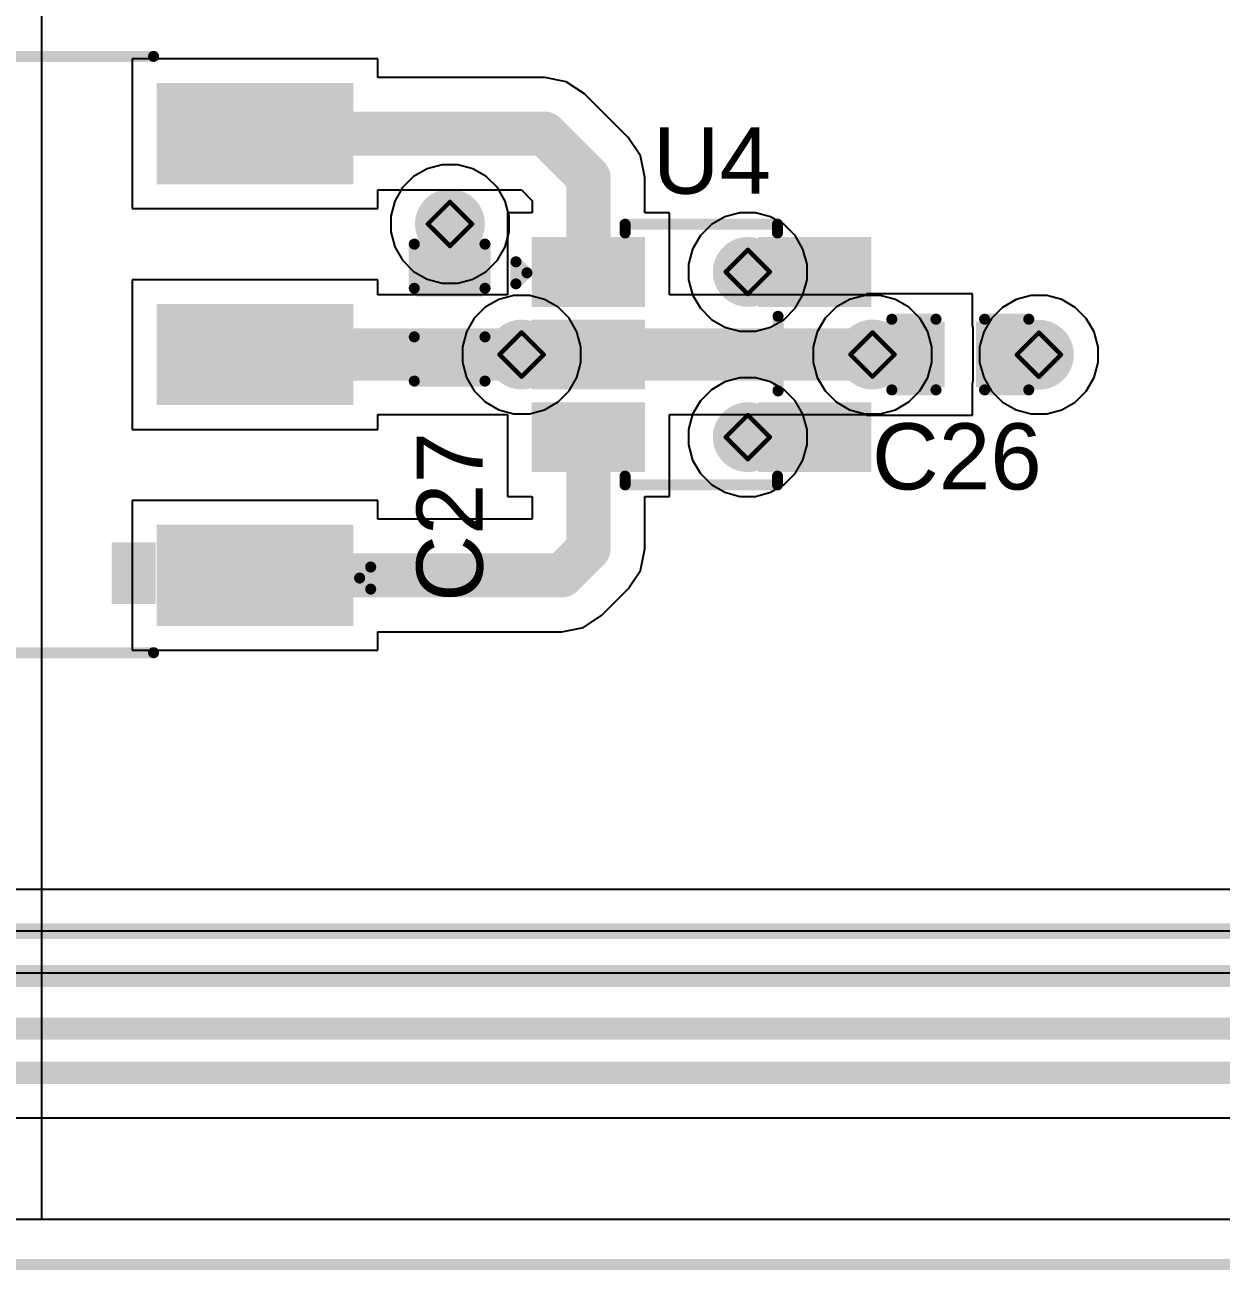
# Model space of a CAD drawing. Header units: inches. Extents: x -17.5 to 14.7, y -6.2 to 5.9.
# Drawn here: x 0.749 to 1.29, y -0.183 to 0.38 of the extents above; entities that cross this region are included whole.
import ezdxf

# ---------------------------------------------------------------- set-up
doc = ezdxf.new("R2010")
doc.units = ezdxf.units.IN
doc.header["$MEASUREMENT"] = 0
for name, color, linetype in [('Board Outline', 216, 'Continuous'), ('Bottom Layer', 5, 'Continuous'), ('Bottom Solder', 6, 'Continuous'), ('Drill Drawing', 1, 'Continuous'), ('Ground Layer', 76, 'Continuous'), ('Power Layer', 16, 'Continuous'), ('Top Layer', 1, 'Continuous'), ('Top Overlay', 2, 'Continuous'), ('Top Paste', 8, 'Continuous'), ('Top Solder', 216, 'Continuous'), ('Via Holes', 16, 'Continuous')]:
    doc.layers.add(name, color=color, linetype=linetype)
doc.styles.add('Arial', font='', dxfattribs={"height": 0.2})
doc.styles.get('Arial').set_extended_font_data('Arial')

# ---------------------------------------------------------------- blocks, each defined once
blk = doc.blocks.new('SOT_23_5_79')
at = {"layer": 'Top Layer'}
for points in [[(-0.07283465, 0.0492126), (-0.02952755, 0.0492126), (-0.02952755, 0.0255906), (-0.07283465, 0.0255906)], [(0.02952755, 0.0492126), (0.07283465, 0.0492126), (0.07283465, 0.0255906), (0.02952755, 0.0255906)], [(-0.07283465, 0.011811), (-0.02952755, 0.011811), (-0.02952755, -0.011811), (-0.07283465, -0.011811)], [(-0.07283465, -0.0255906), (-0.02952755, -0.0255906), (-0.02952755, -0.0492126), (-0.07283465, -0.0492126)], [(0.02952755, -0.0255906), (0.07283465, -0.0255906), (0.07283465, -0.0492126), (0.02952755, -0.0492126)]]:
    blk.add_hatch(color=1, dxfattribs=at).paths.add_polyline_path(points)
at = {"layer": 'Top Paste'}
for points in [[(-0.07283465, 0.0492126), (-0.02952755, 0.0492126), (-0.02952755, 0.0255906), (-0.07283465, 0.0255906)], [(0.02952755, 0.0492126), (0.07283465, 0.0492126), (0.07283465, 0.0255906), (0.02952755, 0.0255906)], [(-0.07283465, 0.011811), (-0.02952755, 0.011811), (-0.02952755, -0.011811), (-0.07283465, -0.011811)], [(-0.07283465, -0.0255906), (-0.02952755, -0.0255906), (-0.02952755, -0.0492126), (-0.07283465, -0.0492126)], [(0.02952755, -0.0255906), (0.07283465, -0.0255906), (0.07283465, -0.0492126), (0.02952755, -0.0492126)]]:
    blk.add_hatch(color=8, dxfattribs=at).paths.add_polyline_path(points)
at = {"layer": 'Top Solder'}
for points in [[(-0.07683465, 0.0532126), (-0.02552755, 0.0532126), (-0.02552755, 0.0215906), (-0.07683465, 0.0215906)], [(0.02552755, 0.0532126), (0.07683465, 0.0532126), (0.07683465, 0.0215906), (0.02552755, 0.0215906)], [(-0.07683465, 0.015811), (-0.02552755, 0.015811), (-0.02552755, -0.015811), (-0.07683465, -0.015811)], [(-0.07683465, -0.0215906), (-0.02552755, -0.0215906), (-0.02552755, -0.0532126), (-0.07683465, -0.0532126)], [(0.02552755, -0.0215906), (0.07683465, -0.0215906), (0.07683465, -0.0532126), (0.02552755, -0.0532126)]]:
    blk.add_hatch(color=216, dxfattribs=at).paths.add_polyline_path(points)
at = {"layer": 'Top Overlay'}
for points in [[(-0.0346064, 0.059, 0.005, 0.005, 0), (0.0343936, 0.059, 0.005, 0.005, 0)], [(-0.0346064, 0.055063, 0.005, 0.005, 0), (-0.0346064, 0.059, 0.005, 0.005, 0)], [(0.0343936, 0.055063, 0.005, 0.005, 0), (0.0343936, 0.059, 0.005, 0.005, 0)], [(-0.084, 0.042, 0.005, 0.005, 0), (-0.079, 0.037, 0.005, 0.005, 0)], [(-0.084, 0.032, 0.005, 0.005, 0), (-0.084, 0.042, 0.005, 0.005, 0)], [(-0.084, 0.032, 0.005, 0.005, 0), (-0.079, 0.037, 0.005, 0.005, 0)], [(0.0346457, -0.0164567, 0.005, 0.005, 0), (0.0346457, 0.0173228, 0.005, 0.005, 0)], [(-0.0346064, -0.059, 0.005, 0.005, 0), (-0.0346064, -0.055063, 0.005, 0.005, 0)], [(0.0343936, -0.059, 0.005, 0.005, 0), (0.0343936, -0.055063, 0.005, 0.005, 0)], [(-0.0346064, -0.059, 0.005, 0.005, 0), (0.0343936, -0.059, 0.005, 0.005, 0)]]:
    blk.add_lwpolyline(points, format="xyseb", dxfattribs=at)
for points in [[(-0.0358564, 0.059, 0.0025, 0.0025, 1), (-0.0333564, 0.059, 0.0025, 0.0025, 1)], [(-0.0358564, 0.059, 0.0025, 0.0025, 1), (-0.0333564, 0.059, 0.0025, 0.0025, 1)], [(-0.0358564, 0.055063, 0.0025, 0.0025, 1), (-0.0333564, 0.055063, 0.0025, 0.0025, 1)], [(0.0331436, 0.059, 0.0025, 0.0025, 1), (0.0356436, 0.059, 0.0025, 0.0025, 1)], [(0.0331436, 0.059, 0.0025, 0.0025, 1), (0.0356436, 0.059, 0.0025, 0.0025, 1)], [(0.0331436, 0.055063, 0.0025, 0.0025, 1), (0.0356436, 0.055063, 0.0025, 0.0025, 1)], [(-0.08525, 0.042, 0.0025, 0.0025, 1), (-0.08275, 0.042, 0.0025, 0.0025, 1)], [(-0.08525, 0.042, 0.0025, 0.0025, 1), (-0.08275, 0.042, 0.0025, 0.0025, 1)], [(-0.08025, 0.037, 0.0025, 0.0025, 1), (-0.07775, 0.037, 0.0025, 0.0025, 1)], [(-0.08025, 0.037, 0.0025, 0.0025, 1), (-0.07775, 0.037, 0.0025, 0.0025, 1)], [(-0.08525, 0.032, 0.0025, 0.0025, 1), (-0.08275, 0.032, 0.0025, 0.0025, 1)], [(-0.08525, 0.032, 0.0025, 0.0025, 1), (-0.08275, 0.032, 0.0025, 0.0025, 1)], [(0.0333957, 0.0173228, 0.0025, 0.0025, 1), (0.0358957, 0.0173228, 0.0025, 0.0025, 1)], [(0.0333957, -0.0164567, 0.0025, 0.0025, 1), (0.0358957, -0.0164567, 0.0025, 0.0025, 1)], [(-0.0358564, -0.055063, 0.0025, 0.0025, 1), (-0.0333564, -0.055063, 0.0025, 0.0025, 1)], [(0.0331436, -0.055063, 0.0025, 0.0025, 1), (0.0356436, -0.055063, 0.0025, 0.0025, 1)], [(-0.0358564, -0.059, 0.0025, 0.0025, 1), (-0.0333564, -0.059, 0.0025, 0.0025, 1)], [(-0.0358564, -0.059, 0.0025, 0.0025, 1), (-0.0333564, -0.059, 0.0025, 0.0025, 1)], [(0.0331436, -0.059, 0.0025, 0.0025, 1), (0.0356436, -0.059, 0.0025, 0.0025, 1)], [(0.0331436, -0.059, 0.0025, 0.0025, 1), (0.0356436, -0.059, 0.0025, 0.0025, 1)]]:
    blk.add_lwpolyline(points, format="xyseb", close=True, dxfattribs=at)
blk = doc.blocks.new('760390015_83')
at = {"layer": 'Top Layer'}
for points in [[(-0.2204724, 0.08110235), (-0.2204724, 0.11889765), (-0.13937, 0.11889765), (-0.13937, 0.08110235)], [(0.1393701, 0.08110235), (0.1393701, 0.11889765), (0.2204725, 0.11889765), (0.2204725, 0.08110235)], [(-0.2204724, -0.01889765), (-0.2204724, 0.01889765), (-0.13937, 0.01889765), (-0.13937, -0.01889765)], [(0.1393701, -0.01889765), (0.1393701, 0.01889765), (0.2204725, 0.01889765), (0.2204725, -0.01889765)], [(-0.2204724, -0.11889765), (-0.2204724, -0.08110235), (-0.13937, -0.08110235), (-0.13937, -0.11889765)], [(0.1393701, -0.11889765), (0.1393701, -0.08110235), (0.2204725, -0.08110235), (0.2204725, -0.11889765)]]:
    blk.add_hatch(color=1, dxfattribs=at).paths.add_polyline_path(points)
at = {"layer": 'Top Overlay'}
blk.add_hatch(color=2, dxfattribs=at).paths.add_polyline_path([(-0.1350002, 0.085), (-0.1150002, 0.085), (-0.1150002, 0.113), (-0.1350002, 0.113)])
at = {"layer": 'Top Paste'}
for points in [[(-0.2204724, 0.08110235), (-0.2204724, 0.11889765), (-0.13937, 0.11889765), (-0.13937, 0.08110235)], [(0.1393701, 0.08110235), (0.1393701, 0.11889765), (0.2204725, 0.11889765), (0.2204725, 0.08110235)], [(-0.2204724, -0.01889765), (-0.2204724, 0.01889765), (-0.13937, 0.01889765), (-0.13937, -0.01889765)], [(0.1393701, -0.01889765), (0.1393701, 0.01889765), (0.2204725, 0.01889765), (0.2204725, -0.01889765)], [(-0.2204724, -0.11889765), (-0.2204724, -0.08110235), (-0.13937, -0.08110235), (-0.13937, -0.11889765)], [(0.1393701, -0.11889765), (0.1393701, -0.08110235), (0.2204725, -0.08110235), (0.2204725, -0.11889765)]]:
    blk.add_hatch(color=8, dxfattribs=at).paths.add_polyline_path(points)
at = {"layer": 'Top Solder'}
for points in [[(-0.2244724, 0.07710235), (-0.2244724, 0.12289765), (-0.13537, 0.12289765), (-0.13537, 0.07710235)], [(0.1353701, 0.07710235), (0.1353701, 0.12289765), (0.2244725, 0.12289765), (0.2244725, 0.07710235)], [(-0.2244724, -0.02289765), (-0.2244724, 0.02289765), (-0.13537, 0.02289765), (-0.13537, -0.02289765)], [(0.1353701, -0.02289765), (0.1353701, 0.02289765), (0.2244725, 0.02289765), (0.2244725, -0.02289765)], [(-0.2244724, -0.12289765), (-0.2244724, -0.07710235), (-0.13537, -0.07710235), (-0.13537, -0.12289765)], [(0.1353701, -0.12289765), (0.1353701, -0.07710235), (0.2244725, -0.07710235), (0.2244725, -0.12289765)]]:
    blk.add_hatch(color=216, dxfattribs=at).paths.add_polyline_path(points)
at = {"layer": 'Top Overlay'}
for points in [[(0.136, 0.135, 0.005, 0.005, 0), (-0.134, 0.135, 0.005, 0.005, 0)], [(-0.2322592, 0.1062032, 0.005, 0.005, 0), (-0.2322592, 0.0962032, 0.005, 0.005, 0)], [(-0.2272592, 0.1012032, 0.005, 0.005, 0), (-0.2322592, 0.1062032, 0.005, 0.005, 0)], [(-0.2272592, 0.1012032, 0.005, 0.005, 0), (-0.2322592, 0.0962032, 0.005, 0.005, 0)], [(0.136, -0.135, 0.005, 0.005, 0), (-0.134, -0.135, 0.005, 0.005, 0)]]:
    blk.add_lwpolyline(points, format="xyseb", dxfattribs=at)
for points in [[(-0.13525, 0.135, 0.0025, 0.0025, 1), (-0.13275, 0.135, 0.0025, 0.0025, 1)], [(0.13475, 0.135, 0.0025, 0.0025, 1), (0.13725, 0.135, 0.0025, 0.0025, 1)], [(-0.2335092, 0.1062032, 0.0025, 0.0025, 1), (-0.2310092, 0.1062032, 0.0025, 0.0025, 1)], [(-0.2335092, 0.1062032, 0.0025, 0.0025, 1), (-0.2310092, 0.1062032, 0.0025, 0.0025, 1)], [(-0.2285092, 0.1012032, 0.0025, 0.0025, 1), (-0.2260092, 0.1012032, 0.0025, 0.0025, 1)], [(-0.2285092, 0.1012032, 0.0025, 0.0025, 1), (-0.2260092, 0.1012032, 0.0025, 0.0025, 1)], [(-0.2335092, 0.0962032, 0.0025, 0.0025, 1), (-0.2310092, 0.0962032, 0.0025, 0.0025, 1)], [(-0.2335092, 0.0962032, 0.0025, 0.0025, 1), (-0.2310092, 0.0962032, 0.0025, 0.0025, 1)], [(-0.13525, -0.135, 0.0025, 0.0025, 1), (-0.13275, -0.135, 0.0025, 0.0025, 1)], [(0.13475, -0.135, 0.0025, 0.0025, 1), (0.13725, -0.135, 0.0025, 0.0025, 1)]]:
    blk.add_lwpolyline(points, format="xyseb", close=True, dxfattribs=at)
blk = doc.blocks.new('C___0402_192')
at = {"layer": 'Top Layer'}
for points in [[(-0.0275, -0.0125), (-0.0275, 0.0125), (-0.009500000000000003, 0.0125), (-0.009499999999999996, -0.0125)], [(0.009500000000000003, -0.0125), (0.009499999999999996, 0.0125), (0.0275, 0.0125), (0.0275, -0.0125)]]:
    blk.add_hatch(color=1, dxfattribs=at).paths.add_polyline_path(points)
at = {"layer": 'Top Paste'}
for points in [[(-0.0275, -0.0125), (-0.0275, 0.0125), (-0.009500000000000003, 0.0125), (-0.009499999999999996, -0.0125)], [(0.009500000000000003, -0.0125), (0.009499999999999996, 0.0125), (0.0275, 0.0125), (0.0275, -0.0125)]]:
    blk.add_hatch(color=8, dxfattribs=at).paths.add_polyline_path(points)
at = {"layer": 'Top Solder'}
for points in [[(-0.0298622, -0.0148622), (-0.0298622, 0.0148622), (-0.007137800000000003, 0.0148622), (-0.007137799999999997, -0.0148622)], [(0.007137800000000003, -0.0148622), (0.007137799999999997, 0.0148622), (0.0298622, 0.0148622), (0.0298622, -0.0148622)]]:
    blk.add_hatch(color=216, dxfattribs=at).paths.add_polyline_path(points)
at = {"layer": 'Top Overlay'}
for points in [[(-0.011, 0.016, 0.005, 0.005, 0), (-0.031, 0.016, 0.005, 0.005, 0)], [(-0.031, -0.016, 0.005, 0.005, 0), (-0.031, 0.016, 0.005, 0.005, 0)], [(0.031, 0.016, 0.005, 0.005, 0), (0.011, 0.016, 0.005, 0.005, 0)], [(0.031, -0.016, 0.005, 0.005, 0), (0.031, 0.016, 0.005, 0.005, 0)], [(-0.011, -0.016, 0.005, 0.005, 0), (-0.031, -0.016, 0.005, 0.005, 0)], [(0.031, -0.016, 0.005, 0.005, 0), (0.011, -0.016, 0.005, 0.005, 0)]]:
    blk.add_lwpolyline(points, format="xyseb", dxfattribs=at)
for points in [[(-0.03225, 0.016, 0.0025, 0.0025, 1), (-0.02975, 0.016, 0.0025, 0.0025, 1)], [(-0.03225, 0.016, 0.0025, 0.0025, 1), (-0.02975, 0.016, 0.0025, 0.0025, 1)], [(-0.01225, 0.016, 0.0025, 0.0025, 1), (-0.00975, 0.016, 0.0025, 0.0025, 1)], [(0.00975, 0.016, 0.0025, 0.0025, 1), (0.01225, 0.016, 0.0025, 0.0025, 1)], [(0.02975, 0.016, 0.0025, 0.0025, 1), (0.03225, 0.016, 0.0025, 0.0025, 1)], [(0.02975, 0.016, 0.0025, 0.0025, 1), (0.03225, 0.016, 0.0025, 0.0025, 1)], [(-0.03225, -0.016, 0.0025, 0.0025, 1), (-0.02975, -0.016, 0.0025, 0.0025, 1)], [(-0.03225, -0.016, 0.0025, 0.0025, 1), (-0.02975, -0.016, 0.0025, 0.0025, 1)], [(-0.01225, -0.016, 0.0025, 0.0025, 1), (-0.00975, -0.016, 0.0025, 0.0025, 1)], [(0.00975, -0.016, 0.0025, 0.0025, 1), (0.01225, -0.016, 0.0025, 0.0025, 1)], [(0.02975, -0.016, 0.0025, 0.0025, 1), (0.03225, -0.016, 0.0025, 0.0025, 1)], [(0.02975, -0.016, 0.0025, 0.0025, 1), (0.03225, -0.016, 0.0025, 0.0025, 1)]]:
    blk.add_lwpolyline(points, format="xyseb", close=True, dxfattribs=at)
blk = doc.blocks.new('C___0402_193')
at = {"layer": 'Top Layer'}
for points in [[(-0.0275, -0.0125), (-0.0275, 0.0125), (-0.009499999999999998, 0.0125), (-0.009500000000000001, -0.0125)], [(0.009499999999999998, -0.0125), (0.009500000000000001, 0.0125), (0.0275, 0.0125), (0.0275, -0.0125)]]:
    blk.add_hatch(color=1, dxfattribs=at).paths.add_polyline_path(points)
at = {"layer": 'Top Paste'}
for points in [[(-0.0275, -0.0125), (-0.0275, 0.0125), (-0.009499999999999998, 0.0125), (-0.009500000000000001, -0.0125)], [(0.009499999999999998, -0.0125), (0.009500000000000001, 0.0125), (0.0275, 0.0125), (0.0275, -0.0125)]]:
    blk.add_hatch(color=8, dxfattribs=at).paths.add_polyline_path(points)
at = {"layer": 'Top Solder'}
for points in [[(-0.0298622, -0.0148622), (-0.0298622, 0.0148622), (-0.007137799999999999, 0.0148622), (-0.007137800000000001, -0.0148622)], [(0.007137799999999999, -0.0148622), (0.007137800000000001, 0.0148622), (0.0298622, 0.0148622), (0.0298622, -0.0148622)]]:
    blk.add_hatch(color=216, dxfattribs=at).paths.add_polyline_path(points)
at = {"layer": 'Top Overlay'}
for points in [[(-0.011, 0.016, 0.005, 0.005, 0), (-0.031, 0.016, 0.005, 0.005, 0)], [(-0.031, 0.016, 0.005, 0.005, 0), (-0.031, -0.016, 0.005, 0.005, 0)], [(0.031, 0.016, 0.005, 0.005, 0), (0.011, 0.016, 0.005, 0.005, 0)], [(0.031, 0.016, 0.005, 0.005, 0), (0.031, -0.016, 0.005, 0.005, 0)], [(-0.011, -0.016, 0.005, 0.005, 0), (-0.031, -0.016, 0.005, 0.005, 0)], [(0.031, -0.016, 0.005, 0.005, 0), (0.011, -0.016, 0.005, 0.005, 0)]]:
    blk.add_lwpolyline(points, format="xyseb", dxfattribs=at)
for points in [[(-0.03225, 0.016, 0.0025, 0.0025, 1), (-0.02975, 0.016, 0.0025, 0.0025, 1)], [(-0.03225, 0.016, 0.0025, 0.0025, 1), (-0.02975, 0.016, 0.0025, 0.0025, 1)], [(-0.01225, 0.016, 0.0025, 0.0025, 1), (-0.00975, 0.016, 0.0025, 0.0025, 1)], [(0.00975, 0.016, 0.0025, 0.0025, 1), (0.01225, 0.016, 0.0025, 0.0025, 1)], [(0.02975, 0.016, 0.0025, 0.0025, 1), (0.03225, 0.016, 0.0025, 0.0025, 1)], [(0.02975, 0.016, 0.0025, 0.0025, 1), (0.03225, 0.016, 0.0025, 0.0025, 1)], [(-0.03225, -0.016, 0.0025, 0.0025, 1), (-0.02975, -0.016, 0.0025, 0.0025, 1)], [(-0.03225, -0.016, 0.0025, 0.0025, 1), (-0.02975, -0.016, 0.0025, 0.0025, 1)], [(-0.01225, -0.016, 0.0025, 0.0025, 1), (-0.00975, -0.016, 0.0025, 0.0025, 1)], [(0.00975, -0.016, 0.0025, 0.0025, 1), (0.01225, -0.016, 0.0025, 0.0025, 1)], [(0.02975, -0.016, 0.0025, 0.0025, 1), (0.03225, -0.016, 0.0025, 0.0025, 1)], [(0.02975, -0.016, 0.0025, 0.0025, 1), (0.03225, -0.016, 0.0025, 0.0025, 1)]]:
    blk.add_lwpolyline(points, format="xyseb", close=True, dxfattribs=at)

msp = doc.modelspace()

# ---------------------------------------------------------------- hatches: boundary and pattern name
at = {"layer": 'Bottom Layer'}
h = msp.add_hatch(color=5, dxfattribs=at)
edge = h.paths.add_edge_path()
edge.add_arc((0.941, 0.2902362), 0.011811, 0, 360)
h = msp.add_hatch(color=5, dxfattribs=at)
edge = h.paths.add_edge_path()
edge.add_arc((1.0758156, 0.2685105), 0.011811, 0, 360)
h = msp.add_hatch(color=5, dxfattribs=at)
edge = h.paths.add_edge_path()
edge.add_arc((0.9734534, 0.2311089), 0.011811, 0, 360)
h = msp.add_hatch(color=5, dxfattribs=at)
edge = h.paths.add_edge_path()
edge.add_arc((1.1322638, 0.2311089), 0.011811, 0, 360)
h = msp.add_hatch(color=5, dxfattribs=at)
edge = h.paths.add_edge_path()
edge.add_arc((1.2075684, 0.2310246), 0.011811, 0, 360)
h = msp.add_hatch(color=5, dxfattribs=at)
edge = h.paths.add_edge_path()
edge.add_arc((1.0758156, 0.1937073), 0.011811, 0, 360)
at = {"layer": 'Bottom Solder'}
h = msp.add_hatch(color=6, dxfattribs=at)
edge = h.paths.add_edge_path()
edge.add_arc((0.941, 0.2902362), 0.015811, 0, 360)
h = msp.add_hatch(color=6, dxfattribs=at)
edge = h.paths.add_edge_path()
edge.add_arc((1.0758156, 0.2685105), 0.015811, 0, 360)
h = msp.add_hatch(color=6, dxfattribs=at)
edge = h.paths.add_edge_path()
edge.add_arc((0.9734534, 0.2311089), 0.015811, 0, 360)
h = msp.add_hatch(color=6, dxfattribs=at)
edge = h.paths.add_edge_path()
edge.add_arc((1.1322638, 0.2311089), 0.015811, 0, 360)
h = msp.add_hatch(color=6, dxfattribs=at)
edge = h.paths.add_edge_path()
edge.add_arc((1.2075684, 0.2310246), 0.015811, 0, 360)
h = msp.add_hatch(color=6, dxfattribs=at)
edge = h.paths.add_edge_path()
edge.add_arc((1.0758156, 0.1937073), 0.015811, 0, 360)
at = {"layer": 'Ground Layer'}
h = msp.add_hatch(color=76, dxfattribs=at)
edge = h.paths.add_edge_path()
edge.add_arc((0.941, 0.2902362), 0.011811, 0, 360)
h = msp.add_hatch(color=76, dxfattribs=at)
edge = h.paths.add_edge_path()
edge.add_arc((1.0758156, 0.2685105), 0.011811, 0, 360)
h = msp.add_hatch(color=76, dxfattribs=at)
edge = h.paths.add_edge_path()
edge.add_arc((0.9734534, 0.2311089), 0.011811, 0, 360)
h = msp.add_hatch(color=76, dxfattribs=at)
edge = h.paths.add_edge_path()
edge.add_arc((1.1322638, 0.2311089), 0.011811, 0, 360)
h = msp.add_hatch(color=76, dxfattribs=at)
edge = h.paths.add_edge_path()
edge.add_arc((1.2075684, 0.2310246), 0.011811, 0, 360)
h = msp.add_hatch(color=76, dxfattribs=at)
edge = h.paths.add_edge_path()
edge.add_arc((1.0758156, 0.1937073), 0.011811, 0, 360)
at = {"layer": 'Power Layer'}
h = msp.add_hatch(color=16, dxfattribs=at)
edge = h.paths.add_edge_path()
edge.add_arc((0.941, 0.2902362), 0.011811, 0, 360)
h = msp.add_hatch(color=16, dxfattribs=at)
edge = h.paths.add_edge_path()
edge.add_arc((1.0758156, 0.2685105), 0.011811, 0, 360)
h = msp.add_hatch(color=16, dxfattribs=at)
edge = h.paths.add_edge_path()
edge.add_arc((0.9734534, 0.2311089), 0.011811, 0, 360)
h = msp.add_hatch(color=16, dxfattribs=at)
edge = h.paths.add_edge_path()
edge.add_arc((1.1322638, 0.2311089), 0.011811, 0, 360)
h = msp.add_hatch(color=16, dxfattribs=at)
edge = h.paths.add_edge_path()
edge.add_arc((1.2075684, 0.2310246), 0.011811, 0, 360)
h = msp.add_hatch(color=16, dxfattribs=at)
edge = h.paths.add_edge_path()
edge.add_arc((1.0758156, 0.1937073), 0.011811, 0, 360)
at = {"layer": 'Top Layer'}
h = msp.add_hatch(color=1, dxfattribs=at)
edge = h.paths.add_edge_path()
edge.add_arc((0.941, 0.2902362), 0.011811, 0, 360)
for points in [[(0.9292009, 0.2600003), (0.9528041, 0.2600003), (0.9528041, 0.2902365), (0.9292009, 0.2902365)], [(1.1060515, 0.2567114), (1.1060515, 0.2803146), (1.0758153, 0.2803146), (1.0758153, 0.2567114)], [(1.1535, 0.2193098), (1.1535, 0.242913), (0.852792, 0.242913), (0.852792, 0.2193098)], [(1.1624999, 0.2193098), (1.1624999, 0.242913), (1.1322637, 0.242913), (1.1322637, 0.2193098)], [(1.187335, 0.2428237), (1.187335, 0.2192205), (1.2075682, 0.2192205), (1.2075682, 0.2428237)], [(1.1060515, 0.1819082), (1.1060515, 0.2055114), (1.0758153, 0.2055114), (1.0758153, 0.1819082)]]:
    msp.add_hatch(color=1, dxfattribs=at).paths.add_polyline_path(points)
h = msp.add_hatch(color=1, dxfattribs=at)
edge = h.paths.add_edge_path()
edge.add_arc((1.0758156, 0.2685105), 0.011811, 0, 360)
h = msp.add_hatch(color=1, dxfattribs=at)
edge = h.paths.add_edge_path()
edge.add_arc((0.9734534, 0.2311089), 0.011811, 0, 360)
h = msp.add_hatch(color=1, dxfattribs=at)
edge = h.paths.add_edge_path()
edge.add_arc((1.1322638, 0.2311089), 0.011811, 0, 360)
h = msp.add_hatch(color=1, dxfattribs=at)
edge = h.paths.add_edge_path()
edge.add_arc((1.2075684, 0.2310246), 0.011811, 0, 360)
h = msp.add_hatch(color=1, dxfattribs=at)
edge = h.paths.add_edge_path()
edge.add_arc((1.0758156, 0.1937073), 0.011811, 0, 360)
at = {"layer": 'Top Solder'}
h = msp.add_hatch(color=216, dxfattribs=at)
edge = h.paths.add_edge_path()
edge.add_arc((0.941, 0.2902362), 0.015811, 0, 360)
h = msp.add_hatch(color=216, dxfattribs=at)
edge = h.paths.add_edge_path()
edge.add_arc((1.0758156, 0.2685105), 0.015811, 0, 360)
h = msp.add_hatch(color=216, dxfattribs=at)
edge = h.paths.add_edge_path()
edge.add_arc((0.9734534, 0.2311089), 0.015811, 0, 360)
h = msp.add_hatch(color=216, dxfattribs=at)
edge = h.paths.add_edge_path()
edge.add_arc((1.1322638, 0.2311089), 0.015811, 0, 360)
h = msp.add_hatch(color=216, dxfattribs=at)
edge = h.paths.add_edge_path()
edge.add_arc((1.2075684, 0.2310246), 0.015811, 0, 360)
h = msp.add_hatch(color=216, dxfattribs=at)
edge = h.paths.add_edge_path()
edge.add_arc((1.0758156, 0.1937073), 0.015811, 0, 360)
at = {"layer": 'Via Holes'}
h = msp.add_hatch(color=7, dxfattribs=at)
edge = h.paths.add_edge_path()
edge.add_arc((0.941, 0.2902362), 0.0059055, 0, 360)
h = msp.add_hatch(color=7, dxfattribs=at)
edge = h.paths.add_edge_path()
edge.add_arc((1.0758156, 0.2685105), 0.0059055, 0, 360)
h = msp.add_hatch(color=7, dxfattribs=at)
edge = h.paths.add_edge_path()
edge.add_arc((0.9734534, 0.2311089), 0.0059055, 0, 360)
h = msp.add_hatch(color=7, dxfattribs=at)
edge = h.paths.add_edge_path()
edge.add_arc((1.1322638, 0.2311089), 0.0059055, 0, 360)
h = msp.add_hatch(color=7, dxfattribs=at)
edge = h.paths.add_edge_path()
edge.add_arc((1.2075684, 0.2310246), 0.0059055, 0, 360)
h = msp.add_hatch(color=7, dxfattribs=at)
edge = h.paths.add_edge_path()
edge.add_arc((1.0758156, 0.1937073), 0.0059055, 0, 360)

# ---------------------------------------------------------------- linework, layer by layer
at = {"layer": 'Board Outline'}
msp.add_lwpolyline([(-0.9585106, -0.1809515, 0.005, 0.005, 0), (3.5690485, -0.1809515, 0.005, 0.005, 0)], format="xyseb", dxfattribs=at)
at = {"layer": 'Bottom Layer'}
for p, q in [((0.9631047, 0.2560928), (0.956991, 0.2525631)), ((0.9699237, 0.2579199), (0.9631047, 0.2560928)), ((0.9769831, 0.2579199), (0.9699237, 0.2579199)), ((0.9838021, 0.2560928), (0.9769831, 0.2579199)), ((0.9899158, 0.2525631), (0.9838021, 0.2560928)), ((1.1219151, 0.2560928), (1.1158014, 0.2525631)), ((1.1287341, 0.2579199), (1.1219151, 0.2560928)), ((1.1357935, 0.2579199), (1.1287341, 0.2579199)), ((1.1426125, 0.2560928), (1.1357935, 0.2579199)), ((1.1487262, 0.2525631), (1.1426125, 0.2560928)), ((0.956991, 0.2525631), (0.9519992, 0.2475713)), ((0.9949076, 0.2475713), (0.9899158, 0.2525631)), ((1.1158014, 0.2525631), (1.1108096, 0.2475713)), ((1.153718, 0.2475713), (1.1487262, 0.2525631)), ((0.9519992, 0.2475713), (0.9484695, 0.2414576)), ((0.9984373, 0.2414576), (0.9949076, 0.2475713)), ((1.1108096, 0.2475713), (1.1072799, 0.2414576)), ((1.1572477, 0.2414576), (1.153718, 0.2475713)), ((0.9484695, 0.2414576), (0.9466424, 0.2346386)), ((1.0002644, 0.2346386), (0.9984373, 0.2414576)), ((1.1072799, 0.2414576), (1.1054528, 0.2346386)), ((1.1590748, 0.2346386), (1.1572477, 0.2414576)), ((0.9466424, 0.2346386), (0.9466424, 0.2275792)), ((1.0002644, 0.2275792), (1.0002644, 0.2346386)), ((1.1054528, 0.2346386), (1.1054528, 0.2275792)), ((1.1590748, 0.2275792), (1.1590748, 0.2346386)), ((0.9466424, 0.2275792), (0.9484695, 0.2207602)), ((0.9984373, 0.2207602), (1.0002644, 0.2275792)), ((1.1054528, 0.2275792), (1.1072799, 0.2207602)), ((1.1572477, 0.2207602), (1.1590748, 0.2275792)), ((0.9484695, 0.2207602), (0.9519992, 0.2146465)), ((0.9949076, 0.2146465), (0.9984373, 0.2207602)), ((1.1072799, 0.2207602), (1.1108096, 0.2146465)), ((1.153718, 0.2146465), (1.1572477, 0.2207602)), ((0.9519992, 0.2146465), (0.956991, 0.2096547)), ((0.9899158, 0.2096547), (0.9949076, 0.2146465)), ((1.1108096, 0.2146465), (1.1158014, 0.2096547)), ((1.1487262, 0.2096547), (1.153718, 0.2146465)), ((0.956991, 0.2096547), (0.9631047, 0.206125)), ((0.9838021, 0.206125), (0.9899158, 0.2096547)), ((1.1158014, 0.2096547), (1.1219151, 0.206125)), ((1.1426125, 0.206125), (1.1487262, 0.2096547)), ((0.9631047, 0.206125), (0.9699237, 0.2042979)), ((0.9699237, 0.2042979), (0.9769831, 0.2042979)), ((0.9769831, 0.2042979), (0.9838021, 0.206125)), ((1.1219151, 0.206125), (1.1287341, 0.2042979)), ((1.1287341, 0.2042979), (1.1357935, 0.2042979)), ((1.1357935, 0.2042979), (1.1426125, 0.206125)), ((2.1174161, -0.0111376), (0.3143563, -0.0111376)), ((0.6389656, -0.0488624), (2.1174161, -0.0488624)), ((3.5486572, -0.1605602), (-0.9381193, -0.1605602))]:
    msp.add_line(p, q, dxfattribs=at)
msp.add_lwpolyline([(0.3065432, -0.03, 0.007, 0.007, 0), (2.1364703, -0.03, 0.007, 0.007, 0)], format="xyseb", dxfattribs=at)
at = {"layer": 'Drill Drawing'}
for points in [[(0.931, 0.2902362, 0.002, 0.002, 0), (0.941, 0.3002362, 0.002, 0.002, 0)], [(0.941, 0.3002362, 0.002, 0.002, 0), (0.951, 0.2902362, 0.002, 0.002, 0)], [(0.931, 0.2902362, 0.002, 0.002, 0), (0.941, 0.2802362, 0.002, 0.002, 0)], [(0.941, 0.2802362, 0.002, 0.002, 0), (0.951, 0.2902362, 0.002, 0.002, 0)], [(1.0658156, 0.2685105, 0.002, 0.002, 0), (1.0758156, 0.2785105, 0.002, 0.002, 0)], [(1.0758156, 0.2785105, 0.002, 0.002, 0), (1.0858156, 0.2685105, 0.002, 0.002, 0)], [(1.0658156, 0.2685105, 0.002, 0.002, 0), (1.0758156, 0.2585105, 0.002, 0.002, 0)], [(1.0758156, 0.2585105, 0.002, 0.002, 0), (1.0858156, 0.2685105, 0.002, 0.002, 0)], [(0.9634534, 0.2311089, 0.002, 0.002, 0), (0.9734534, 0.2411089, 0.002, 0.002, 0)], [(0.9734534, 0.2411089, 0.002, 0.002, 0), (0.9834534, 0.2311089, 0.002, 0.002, 0)], [(1.1222638, 0.2311089, 0.002, 0.002, 0), (1.1322638, 0.2411089, 0.002, 0.002, 0)], [(1.1322638, 0.2411089, 0.002, 0.002, 0), (1.1422638, 0.2311089, 0.002, 0.002, 0)], [(1.1975684, 0.2310246, 0.002, 0.002, 0), (1.2075684, 0.2410246, 0.002, 0.002, 0)], [(1.2075684, 0.2410246, 0.002, 0.002, 0), (1.2175684, 0.2310246, 0.002, 0.002, 0)], [(0.9634534, 0.2311089, 0.002, 0.002, 0), (0.9734534, 0.2211089, 0.002, 0.002, 0)], [(0.9734534, 0.2211089, 0.002, 0.002, 0), (0.9834534, 0.2311089, 0.002, 0.002, 0)], [(1.1222638, 0.2311089, 0.002, 0.002, 0), (1.1322638, 0.2211089, 0.002, 0.002, 0)], [(1.1322638, 0.2211089, 0.002, 0.002, 0), (1.1422638, 0.2311089, 0.002, 0.002, 0)], [(1.1975684, 0.2310246, 0.002, 0.002, 0), (1.2075684, 0.2210246, 0.002, 0.002, 0)], [(1.2075684, 0.2210246, 0.002, 0.002, 0), (1.2175684, 0.2310246, 0.002, 0.002, 0)], [(1.0658156, 0.1937073, 0.002, 0.002, 0), (1.0758156, 0.2037073, 0.002, 0.002, 0)], [(1.0758156, 0.2037073, 0.002, 0.002, 0), (1.0858156, 0.1937073, 0.002, 0.002, 0)], [(1.0658156, 0.1937073, 0.002, 0.002, 0), (1.0758156, 0.1837073, 0.002, 0.002, 0)], [(1.0758156, 0.1837073, 0.002, 0.002, 0), (1.0858156, 0.1937073, 0.002, 0.002, 0)]]:
    msp.add_lwpolyline(points, format="xyseb", dxfattribs=at)
for points in [[(0.9405, 0.3002362, 0.001, 0.001, 1), (0.9415, 0.3002362, 0.001, 0.001, 1)], [(0.9405, 0.3002362, 0.001, 0.001, 1), (0.9415, 0.3002362, 0.001, 0.001, 1)], [(0.9305, 0.2902362, 0.001, 0.001, 1), (0.9315, 0.2902362, 0.001, 0.001, 1)], [(0.9305, 0.2902362, 0.001, 0.001, 1), (0.9315, 0.2902362, 0.001, 0.001, 1)], [(0.9505, 0.2902362, 0.001, 0.001, 1), (0.9515, 0.2902362, 0.001, 0.001, 1)], [(0.9505, 0.2902362, 0.001, 0.001, 1), (0.9515, 0.2902362, 0.001, 0.001, 1)], [(0.9405, 0.2802362, 0.001, 0.001, 1), (0.9415, 0.2802362, 0.001, 0.001, 1)], [(0.9405, 0.2802362, 0.001, 0.001, 1), (0.9415, 0.2802362, 0.001, 0.001, 1)], [(1.0753156, 0.2785105, 0.001, 0.001, 1), (1.0763156, 0.2785105, 0.001, 0.001, 1)], [(1.0753156, 0.2785105, 0.001, 0.001, 1), (1.0763156, 0.2785105, 0.001, 0.001, 1)], [(1.0653156, 0.2685105, 0.001, 0.001, 1), (1.0663156, 0.2685105, 0.001, 0.001, 1)], [(1.0653156, 0.2685105, 0.001, 0.001, 1), (1.0663156, 0.2685105, 0.001, 0.001, 1)], [(1.0853156, 0.2685105, 0.001, 0.001, 1), (1.0863156, 0.2685105, 0.001, 0.001, 1)], [(1.0853156, 0.2685105, 0.001, 0.001, 1), (1.0863156, 0.2685105, 0.001, 0.001, 1)], [(1.0753156, 0.2585105, 0.001, 0.001, 1), (1.0763156, 0.2585105, 0.001, 0.001, 1)], [(1.0753156, 0.2585105, 0.001, 0.001, 1), (1.0763156, 0.2585105, 0.001, 0.001, 1)], [(0.9729534, 0.2411089, 0.001, 0.001, 1), (0.9739534, 0.2411089, 0.001, 0.001, 1)], [(0.9729534, 0.2411089, 0.001, 0.001, 1), (0.9739534, 0.2411089, 0.001, 0.001, 1)], [(1.1317638, 0.2411089, 0.001, 0.001, 1), (1.1327638, 0.2411089, 0.001, 0.001, 1)], [(1.1317638, 0.2411089, 0.001, 0.001, 1), (1.1327638, 0.2411089, 0.001, 0.001, 1)], [(1.2070684, 0.2410246, 0.001, 0.001, 1), (1.2080684, 0.2410246, 0.001, 0.001, 1)], [(1.2070684, 0.2410246, 0.001, 0.001, 1), (1.2080684, 0.2410246, 0.001, 0.001, 1)], [(0.9629534, 0.2311089, 0.001, 0.001, 1), (0.9639534, 0.2311089, 0.001, 0.001, 1)], [(0.9629534, 0.2311089, 0.001, 0.001, 1), (0.9639534, 0.2311089, 0.001, 0.001, 1)], [(0.9829534, 0.2311089, 0.001, 0.001, 1), (0.9839534, 0.2311089, 0.001, 0.001, 1)], [(0.9829534, 0.2311089, 0.001, 0.001, 1), (0.9839534, 0.2311089, 0.001, 0.001, 1)], [(1.1217638, 0.2311089, 0.001, 0.001, 1), (1.1227638, 0.2311089, 0.001, 0.001, 1)], [(1.1217638, 0.2311089, 0.001, 0.001, 1), (1.1227638, 0.2311089, 0.001, 0.001, 1)], [(1.1417638, 0.2311089, 0.001, 0.001, 1), (1.1427638, 0.2311089, 0.001, 0.001, 1)], [(1.1417638, 0.2311089, 0.001, 0.001, 1), (1.1427638, 0.2311089, 0.001, 0.001, 1)], [(1.1970684, 0.2310246, 0.001, 0.001, 1), (1.1980684, 0.2310246, 0.001, 0.001, 1)], [(1.1970684, 0.2310246, 0.001, 0.001, 1), (1.1980684, 0.2310246, 0.001, 0.001, 1)], [(1.2170684, 0.2310246, 0.001, 0.001, 1), (1.2180684, 0.2310246, 0.001, 0.001, 1)], [(1.2170684, 0.2310246, 0.001, 0.001, 1), (1.2180684, 0.2310246, 0.001, 0.001, 1)], [(0.9729534, 0.2211089, 0.001, 0.001, 1), (0.9739534, 0.2211089, 0.001, 0.001, 1)], [(0.9729534, 0.2211089, 0.001, 0.001, 1), (0.9739534, 0.2211089, 0.001, 0.001, 1)], [(1.1317638, 0.2211089, 0.001, 0.001, 1), (1.1327638, 0.2211089, 0.001, 0.001, 1)], [(1.1317638, 0.2211089, 0.001, 0.001, 1), (1.1327638, 0.2211089, 0.001, 0.001, 1)], [(1.2070684, 0.2210246, 0.001, 0.001, 1), (1.2080684, 0.2210246, 0.001, 0.001, 1)], [(1.2070684, 0.2210246, 0.001, 0.001, 1), (1.2080684, 0.2210246, 0.001, 0.001, 1)], [(1.0753156, 0.2037073, 0.001, 0.001, 1), (1.0763156, 0.2037073, 0.001, 0.001, 1)], [(1.0753156, 0.2037073, 0.001, 0.001, 1), (1.0763156, 0.2037073, 0.001, 0.001, 1)], [(1.0653156, 0.1937073, 0.001, 0.001, 1), (1.0663156, 0.1937073, 0.001, 0.001, 1)], [(1.0653156, 0.1937073, 0.001, 0.001, 1), (1.0663156, 0.1937073, 0.001, 0.001, 1)], [(1.0853156, 0.1937073, 0.001, 0.001, 1), (1.0863156, 0.1937073, 0.001, 0.001, 1)], [(1.0853156, 0.1937073, 0.001, 0.001, 1), (1.0863156, 0.1937073, 0.001, 0.001, 1)], [(1.0753156, 0.1837073, 0.001, 0.001, 1), (1.0763156, 0.1837073, 0.001, 0.001, 1)], [(1.0753156, 0.1837073, 0.001, 0.001, 1), (1.0763156, 0.1837073, 0.001, 0.001, 1)]]:
    msp.add_lwpolyline(points, format="xyseb", close=True, dxfattribs=at)
at = {"layer": 'Ground Layer'}
for p, q in [((0.9631047, 0.2560928), (0.956991, 0.2525631)), ((0.9699237, 0.2579199), (0.9631047, 0.2560928)), ((0.9769831, 0.2579199), (0.9699237, 0.2579199)), ((0.9838021, 0.2560928), (0.9769831, 0.2579199)), ((0.9899158, 0.2525631), (0.9838021, 0.2560928)), ((1.1219151, 0.2560928), (1.1158014, 0.2525631)), ((1.1287341, 0.2579199), (1.1219151, 0.2560928)), ((1.1357935, 0.2579199), (1.1287341, 0.2579199)), ((1.1426125, 0.2560928), (1.1357935, 0.2579199)), ((1.1487262, 0.2525631), (1.1426125, 0.2560928)), ((0.956991, 0.2525631), (0.9519992, 0.2475713)), ((0.9949076, 0.2475713), (0.9899158, 0.2525631)), ((1.1158014, 0.2525631), (1.1108096, 0.2475713)), ((1.153718, 0.2475713), (1.1487262, 0.2525631)), ((0.9519992, 0.2475713), (0.9484695, 0.2414576)), ((0.9984373, 0.2414576), (0.9949076, 0.2475713)), ((1.1108096, 0.2475713), (1.1072799, 0.2414576)), ((1.1572477, 0.2414576), (1.153718, 0.2475713)), ((0.9484695, 0.2414576), (0.9466424, 0.2346386)), ((1.0002644, 0.2346386), (0.9984373, 0.2414576)), ((1.1072799, 0.2414576), (1.1054528, 0.2346386)), ((1.1590748, 0.2346386), (1.1572477, 0.2414576)), ((0.9466424, 0.2346386), (0.9466424, 0.2275792)), ((1.0002644, 0.2275792), (1.0002644, 0.2346386)), ((1.1054528, 0.2346386), (1.1054528, 0.2275792)), ((1.1590748, 0.2275792), (1.1590748, 0.2346386)), ((0.9466424, 0.2275792), (0.9484695, 0.2207602)), ((0.9984373, 0.2207602), (1.0002644, 0.2275792)), ((1.1054528, 0.2275792), (1.1072799, 0.2207602)), ((1.1572477, 0.2207602), (1.1590748, 0.2275792)), ((0.9484695, 0.2207602), (0.9519992, 0.2146465)), ((0.9949076, 0.2146465), (0.9984373, 0.2207602)), ((1.1072799, 0.2207602), (1.1108096, 0.2146465)), ((1.153718, 0.2146465), (1.1572477, 0.2207602)), ((0.9519992, 0.2146465), (0.956991, 0.2096547)), ((0.9899158, 0.2096547), (0.9949076, 0.2146465)), ((1.1108096, 0.2146465), (1.1158014, 0.2096547)), ((1.1487262, 0.2096547), (1.153718, 0.2146465)), ((0.956991, 0.2096547), (0.9631047, 0.206125)), ((0.9838021, 0.206125), (0.9899158, 0.2096547)), ((1.1158014, 0.2096547), (1.1219151, 0.206125)), ((1.1426125, 0.206125), (1.1487262, 0.2096547)), ((0.9631047, 0.206125), (0.9699237, 0.2042979)), ((0.9699237, 0.2042979), (0.9769831, 0.2042979)), ((0.9769831, 0.2042979), (0.9838021, 0.206125)), ((1.1219151, 0.206125), (1.1287341, 0.2042979)), ((1.1287341, 0.2042979), (1.1357935, 0.2042979)), ((1.1357935, 0.2042979), (1.1426125, 0.206125)), ((3.5486572, -0.1605602), (-0.9381193, -0.1605602))]:
    msp.add_line(p, q, dxfattribs=at)
at = {"layer": 'Power Layer'}
for p, q in [((0.7562712, -0.1605602), (0.7562712, 1.1740226)), ((0.9374703, 0.3170472), (0.9306513, 0.3152201)), ((0.9445297, 0.3170472), (0.9374703, 0.3170472)), ((0.9513487, 0.3152201), (0.9445297, 0.3170472)), ((0.9245376, 0.3116904), (0.9195458, 0.3066986)), ((0.9306513, 0.3152201), (0.9245376, 0.3116904)), ((0.9574624, 0.3116904), (0.9513487, 0.3152201)), ((0.9624542, 0.3066986), (0.9574624, 0.3116904)), ((0.9195458, 0.3066986), (0.9160161, 0.3005849)), ((0.9659839, 0.3005849), (0.9624542, 0.3066986)), ((0.9160161, 0.3005849), (0.914189, 0.2937659)), ((0.967811, 0.2937659), (0.9659839, 0.3005849)), ((0.914189, 0.2937659), (0.914189, 0.2867065)), ((0.967811, 0.2867065), (0.967811, 0.2937659)), ((1.0654669, 0.2934944), (1.0593532, 0.2899647)), ((1.0722859, 0.2953215), (1.0654669, 0.2934944)), ((1.0793453, 0.2953215), (1.0722859, 0.2953215)), ((1.0861643, 0.2934944), (1.0793453, 0.2953215)), ((1.092278, 0.2899647), (1.0861643, 0.2934944)), ((1.0593532, 0.2899647), (1.0543614, 0.2849729)), ((1.0972698, 0.2849729), (1.092278, 0.2899647)), ((0.914189, 0.2867065), (0.9160161, 0.2798875)), ((0.9659839, 0.2798875), (0.967811, 0.2867065)), ((1.0543614, 0.2849729), (1.0508317, 0.2788592)), ((1.1007995, 0.2788592), (1.0972698, 0.2849729)), ((0.9160161, 0.2798875), (0.9195458, 0.2737738)), ((0.9624542, 0.2737738), (0.9659839, 0.2798875)), ((1.0508317, 0.2788592), (1.0490046, 0.2720402)), ((1.1026266, 0.2720402), (1.1007995, 0.2788592)), ((0.9195458, 0.2737738), (0.9245376, 0.268782)), ((0.9574624, 0.268782), (0.9624542, 0.2737738)), ((1.0490046, 0.2720402), (1.0490046, 0.2649808)), ((1.1026266, 0.2649808), (1.1026266, 0.2720402)), ((0.9245376, 0.268782), (0.9306513, 0.2652523)), ((0.9306513, 0.2652523), (0.9374703, 0.2634252)), ((0.9445297, 0.2634252), (0.9513487, 0.2652523)), ((0.9513487, 0.2652523), (0.9574624, 0.268782)), ((0.9374703, 0.2634252), (0.9445297, 0.2634252)), ((1.0490046, 0.2649808), (1.0508317, 0.2581618)), ((1.1007995, 0.2581618), (1.1026266, 0.2649808)), ((1.0508317, 0.2581618), (1.0543614, 0.2520481)), ((1.0972698, 0.2520481), (1.1007995, 0.2581618)), ((1.1972197, 0.2560085), (1.191106, 0.2524788)), ((1.2040387, 0.2578356), (1.1972197, 0.2560085)), ((1.2110981, 0.2578356), (1.2040387, 0.2578356)), ((1.2179171, 0.2560085), (1.2110981, 0.2578356)), ((1.2240308, 0.2524788), (1.2179171, 0.2560085)), ((1.0543614, 0.2520481), (1.0593532, 0.2470563)), ((1.092278, 0.2470563), (1.0972698, 0.2520481)), ((1.191106, 0.2524788), (1.1861142, 0.247487)), ((1.2290226, 0.247487), (1.2240308, 0.2524788)), ((1.0593532, 0.2470563), (1.0654669, 0.2435266)), ((1.0654669, 0.2435266), (1.0722859, 0.2416995)), ((1.0793453, 0.2416995), (1.0861643, 0.2435266)), ((1.0861643, 0.2435266), (1.092278, 0.2470563)), ((1.1861142, 0.247487), (1.1825845, 0.2413733)), ((1.2325523, 0.2413733), (1.2290226, 0.247487)), ((1.0722859, 0.2416995), (1.0793453, 0.2416995)), ((1.1825845, 0.2413733), (1.1807574, 0.2345543)), ((1.2343794, 0.2345543), (1.2325523, 0.2413733)), ((1.1807574, 0.2345543), (1.1807574, 0.2274949)), ((1.2343794, 0.2274949), (1.2343794, 0.2345543)), ((1.1807574, 0.2274949), (1.1825845, 0.2206759)), ((1.2325523, 0.2206759), (1.2343794, 0.2274949)), ((1.0722859, 0.2205183), (1.0654669, 0.2186912)), ((1.0793453, 0.2205183), (1.0722859, 0.2205183)), ((1.0861643, 0.2186912), (1.0793453, 0.2205183)), ((1.1825845, 0.2206759), (1.1861142, 0.2145622)), ((1.2290226, 0.2145622), (1.2325523, 0.2206759)), ((1.0593532, 0.2151615), (1.0543614, 0.2101697)), ((1.0654669, 0.2186912), (1.0593532, 0.2151615)), ((1.092278, 0.2151615), (1.0861643, 0.2186912)), ((1.0972698, 0.2101697), (1.092278, 0.2151615)), ((1.1861142, 0.2145622), (1.191106, 0.2095704)), ((1.2240308, 0.2095704), (1.2290226, 0.2145622)), ((1.0543614, 0.2101697), (1.0508317, 0.204056)), ((1.1007995, 0.204056), (1.0972698, 0.2101697)), ((1.191106, 0.2095704), (1.1972197, 0.2060407)), ((1.2179171, 0.2060407), (1.2240308, 0.2095704)), ((1.0508317, 0.204056), (1.0490046, 0.197237)), ((1.1026266, 0.197237), (1.1007995, 0.204056)), ((1.1972197, 0.2060407), (1.2040387, 0.2042136)), ((1.2040387, 0.2042136), (1.2110981, 0.2042136)), ((1.2110981, 0.2042136), (1.2179171, 0.2060407)), ((1.0490046, 0.197237), (1.0490046, 0.1901776)), ((1.1026266, 0.1901776), (1.1026266, 0.197237)), ((1.0490046, 0.1901776), (1.0508317, 0.1833586)), ((1.1007995, 0.1833586), (1.1026266, 0.1901776)), ((1.0508317, 0.1833586), (1.0543614, 0.1772449)), ((1.0972698, 0.1772449), (1.1007995, 0.1833586)), ((1.0543614, 0.1772449), (1.0593532, 0.1722531)), ((1.092278, 0.1722531), (1.0972698, 0.1772449)), ((1.0593532, 0.1722531), (1.0654669, 0.1687234)), ((1.0861643, 0.1687234), (1.092278, 0.1722531)), ((1.0654669, 0.1687234), (1.0722859, 0.1668963)), ((1.0722859, 0.1668963), (1.0793453, 0.1668963)), ((1.0793453, 0.1668963), (1.0861643, 0.1687234)), ((3.5486572, -0.1605602), (0.7562712, -0.1605602))]:
    msp.add_line(p, q, dxfattribs=at)
at = {"layer": 'Top Layer'}
for p, q in [((0.9083431, 0.3650065), (0.7972407, 0.3650065)), ((0.7972407, 0.3650065), (0.7972407, 0.2972113)), ((0.9083431, 0.3565987), (0.9083431, 0.3650065)), ((0.9838911, 0.3565987), (0.9083431, 0.3565987)), ((0.9936456, 0.3546584), (0.9838911, 0.3565987)), ((1.0019151, 0.3491329), (0.9936456, 0.3546584)), ((1.0217136, 0.3293344), (1.0019151, 0.3491329)), ((1.0272391, 0.3210649), (1.0217136, 0.3293344)), ((1.0291794, 0.3113104), (1.0272391, 0.3210649)), ((1.0291794, 0.2953215), (1.0291794, 0.3113104)), ((0.9083431, 0.2972113), (0.9083431, 0.3056191)), ((0.9083431, 0.3056191), (0.9733329, 0.3056191)), ((0.9733329, 0.3056191), (0.9781998, 0.3007522)), ((0.9781998, 0.3007522), (0.9781998, 0.2953215)), ((0.7972407, 0.2972113), (0.9083431, 0.2972113)), ((0.9781998, 0.2953215), (0.9670361, 0.2953215)), ((0.9670361, 0.2953215), (0.9670361, 0.2582069)), ((1.0403431, 0.2953215), (1.0291794, 0.2953215)), ((1.0403431, 0.2582069), (1.0403431, 0.2953215)), ((0.9083431, 0.2650065), (0.7972407, 0.2650065)), ((0.7972407, 0.2650065), (0.7972407, 0.1972113)), ((0.9083431, 0.2582069), (0.9083431, 0.2650065)), ((0.9670361, 0.2582069), (0.9083431, 0.2582069)), ((1.1295, 0.2582069), (1.0403431, 0.2582069)), ((1.1775, 0.2586089), (1.1295, 0.2586089)), ((1.1295, 0.2586089), (1.1295, 0.2582069)), ((1.1775, 0.24439), (1.1775, 0.2586089)), ((1.1777938, 0.242913), (1.1775, 0.24439)), ((1.1777938, 0.2193098), (1.1777938, 0.242913)), ((1.1775, 0.2178328), (1.1777938, 0.2193098)), ((1.1775, 0.2036089), (1.1775, 0.2178328)), ((0.9083431, 0.1972113), (0.9083431, 0.2040159)), ((0.9083431, 0.2040159), (0.9670361, 0.2040159)), ((0.9670361, 0.2040159), (0.9670361, 0.1668963)), ((1.0403431, 0.1668963), (1.0403431, 0.2040159)), ((1.0403431, 0.2040159), (1.1295, 0.2040159)), ((1.1295, 0.2040159), (1.1295, 0.2036089)), ((1.1295, 0.2036089), (1.1775, 0.2036089)), ((0.7972407, 0.1972113), (0.9083431, 0.1972113)), ((0.9083431, 0.1650065), (0.7972407, 0.1650065)), ((0.7972407, 0.1650065), (0.7972407, 0.0972113)), ((0.9083431, 0.1565987), (0.9083431, 0.1650065)), ((0.9670361, 0.1668963), (0.9781998, 0.1668963)), ((0.9781998, 0.1668963), (0.9781998, 0.1565987)), ((1.0291794, 0.1431089), (1.0291794, 0.1668963)), ((1.0291794, 0.1668963), (1.0403431, 0.1668963)), ((0.9781998, 0.1565987), (0.9083431, 0.1565987)), ((1.0272391, 0.1333544), (1.0291794, 0.1431089)), ((1.0217136, 0.1250849), (1.0272391, 0.1333544)), ((1.0097136, 0.1130849), (1.0217136, 0.1250849)), ((1.0014441, 0.1075594), (1.0097136, 0.1130849)), ((0.9916896, 0.1056191), (1.0014441, 0.1075594)), ((0.9083431, 0.0972113), (0.9083431, 0.1056191)), ((0.9083431, 0.1056191), (0.9916896, 0.1056191)), ((0.7972407, 0.0972113), (0.9083431, 0.0972113)), ((1.5731044, -0.0299192), (0.6286794, -0.0299192)), ((0.5746785, -0.1145137), (2.1801167, -0.1145137)), ((3.5486572, -0.1605602), (-0.9381193, -0.1605602))]:
    msp.add_line(p, q, dxfattribs=at)
for points in [[(0.8527919, 0.3311089, 0.02, 0.02, 0), (0.9838911, 0.3311089, 0.02, 0.02, 0)], [(0.9838911, 0.3311089, 0.02, 0.02, 0), (1.0036896, 0.3113104, 0.02, 0.02, 0)], [(1.0036896, 0.2685105, 0.02, 0.02, 0), (1.0036896, 0.3113104, 0.02, 0.02, 0)], [(1.1905, 0.2311089, 0.01, 0.01, 0), (1.1905421, 0.2310668, 0.01, 0.01, 0)], [(1.1905421, 0.2310668, 0.01, 0.01, 0), (1.2075262, 0.2310668, 0.01, 0.01, 0)], [(1.2075262, 0.2310668, 0.01, 0.01, 0), (1.2075684, 0.2310246, 0.01, 0.01, 0)], [(1.0036896, 0.1431089, 0.02, 0.02, 0), (1.0036896, 0.1937073, 0.02, 0.02, 0)], [(0.9916896, 0.1311089, 0.02, 0.02, 0), (1.0036896, 0.1431089, 0.02, 0.02, 0)], [(0.8527919, 0.1311089, 0.02, 0.02, 0), (0.9916896, 0.1311089, 0.02, 0.02, 0)], [(0.6131546, -0.050311, 0.01, 0.01, 0), (1.581551, -0.050311, 0.01, 0.01, 0)], [(0.602706, -0.074122, 0.01, 0.01, 0), (1.646582, -0.074122, 0.01, 0.01, 0)], [(0.5575043, -0.0941219, 0.01, 0.01, 0), (2.1801167, -0.0941219, 0.01, 0.01, 0)]]:
    msp.add_lwpolyline(points, format="xyseb", dxfattribs=at)
for points in [[(0.8477919, 0.3311089, 0.01, 0.01, 1), (0.8577919, 0.3311089, 0.01, 0.01, 1)], [(0.9788911, 0.3311089, 0.01, 0.01, 1), (0.9888911, 0.3311089, 0.01, 0.01, 1)], [(0.9788911, 0.3311089, 0.01, 0.01, 1), (0.9888911, 0.3311089, 0.01, 0.01, 1)], [(0.9986896, 0.3113104, 0.01, 0.01, 1), (1.0086896, 0.3113104, 0.01, 0.01, 1)], [(0.9986896, 0.3113104, 0.01, 0.01, 1), (1.0086896, 0.3113104, 0.01, 0.01, 1)], [(0.9986896, 0.2685105, 0.01, 0.01, 1), (1.0086896, 0.2685105, 0.01, 0.01, 1)], [(1.188, 0.2311089, 0.005, 0.005, 1), (1.193, 0.2311089, 0.005, 0.005, 1)], [(1.1880421, 0.2310668, 0.005, 0.005, 1), (1.1930421, 0.2310668, 0.005, 0.005, 1)], [(1.1880421, 0.2310668, 0.005, 0.005, 1), (1.1930421, 0.2310668, 0.005, 0.005, 1)], [(1.2050262, 0.2310668, 0.005, 0.005, 1), (1.2100262, 0.2310668, 0.005, 0.005, 1)], [(1.2050262, 0.2310668, 0.005, 0.005, 1), (1.2100262, 0.2310668, 0.005, 0.005, 1)], [(1.2050684, 0.2310246, 0.005, 0.005, 1), (1.2100684, 0.2310246, 0.005, 0.005, 1)], [(0.9986896, 0.1937073, 0.01, 0.01, 1), (1.0086896, 0.1937073, 0.01, 0.01, 1)], [(0.9986896, 0.1431089, 0.01, 0.01, 1), (1.0086896, 0.1431089, 0.01, 0.01, 1)], [(0.9986896, 0.1431089, 0.01, 0.01, 1), (1.0086896, 0.1431089, 0.01, 0.01, 1)], [(0.8477919, 0.1311089, 0.01, 0.01, 1), (0.8577919, 0.1311089, 0.01, 0.01, 1)], [(0.9866896, 0.1311089, 0.01, 0.01, 1), (0.9966896, 0.1311089, 0.01, 0.01, 1)], [(0.9866896, 0.1311089, 0.01, 0.01, 1), (0.9966896, 0.1311089, 0.01, 0.01, 1)]]:
    msp.add_lwpolyline(points, format="xyseb", close=True, dxfattribs=at)

# ---------------------------------------------------------------- block references
for name, p, rotation in [('760390015_83', (0.6728707, 0.2311089), 180), ('C___0402_192', (0.9408707, 0.2501089), 270), ('C___0402_193', (1.172, 0.2311089), 180)]:
    msp.add_blockref(name, p, dxfattribs=dict(rotation=rotation))
msp.add_blockref('SOT_23_5_79', (1.0548707, 0.2311089))

# ---------------------------------------------------------------- texts
at = {"layer": 'Top Overlay', "style": 'Arial'}
for s, p in [('U4', (1.0328027, 0.3039375)), ('C26', (1.132006, 0.1700049))]:
    msp.add_text(s, height=0.03, dxfattribs=at).set_placement(p)
msp.add_text('C27', height=0.03, rotation=90, dxfattribs=at).set_placement((0.9558658, 0.1191219))

doc.saveas('drawing.dxf')
